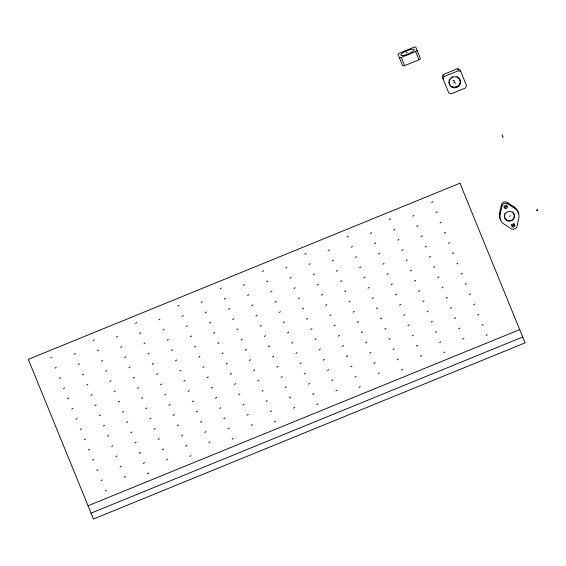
<?xml version="1.0" encoding="UTF-8"?>
<svg xmlns="http://www.w3.org/2000/svg" width="566" height="566" viewBox="0 0 566 566"><rect width="100%" height="100%" fill="white"/><g stroke="black" fill="none" stroke-linecap="round" stroke-linejoin="round"><path stroke-width="0.85" d="M500.868 220.096A9.601 9.311 -22.2 0 1 499.559 213.085L501.349 204.906A3.884 3.771 -22.2 0 1 507.327 202.465L514.331 207.057A9.601 9.311 -22.2 0 1 518.428 213.891M514.331 207.057L514.918 208.486A9.601 9.311 -22.2 0 1 518.831 218.066L517.041 226.251A3.884 3.771 -22.2 0 1 511.056 228.692L504.051 224.101A9.601 9.311 -22.2 0 1 500.139 214.521L501.936 206.335L501.349 204.906M443.249 74.549L442.223 76.884L448.76 92.888L451.123 93.843L465.507 87.971L466.533 85.636L459.995 69.625L457.639 68.677L443.249 74.549L444.084 76.594L443.058 78.929M537.53 209.979L536.844 210.326M537.594 210.276L536.908 210.566M399.363 57.732L401.216 57.449L415.607 51.577L417.135 50.473M418.96 59.791L420.481 58.687L415.713 46.992L413.852 47.275L399.462 53.147L397.94 54.251L402.709 65.939L404.57 65.663L418.96 59.791L415.607 51.577M537.36 210.113L537.7 210.375L536.809 210.432M406.268 52.879L407.414 52.058M444.084 76.594L458.474 70.722L460.837 71.677M452.694 80.754L453.96 80.238L454.463 81.469M453.529 82.799L454.795 82.282L455.297 83.513M50.905 357.896L52.051 357.075M93.22 340.626L94.366 339.805M135.543 323.356L136.689 322.535M177.858 306.086L179.005 305.265M220.181 288.816L221.32 287.995M262.497 271.546L263.643 270.725M304.812 254.275L305.958 253.455M347.135 237.013L348.274 236.185M389.45 219.742L390.597 218.915M431.766 202.472L432.912 201.645M74.153 354.38L75.299 353.559M116.469 337.11L117.615 336.289M158.791 319.84L159.937 319.019M201.107 302.569L202.253 301.749M243.43 285.299L244.569 284.479M285.745 268.029L286.891 267.209M328.061 250.766L329.207 249.939M370.383 233.496L371.522 232.668M412.699 216.226L413.845 215.398M55.086 368.133L56.225 367.313M97.402 350.863L98.548 350.043M139.717 333.593L140.863 332.773M182.04 316.323L183.179 315.503M224.355 299.053L225.501 298.232M266.678 281.783L267.817 280.962M308.994 264.513L310.14 263.692M351.309 247.25L352.455 246.422M393.632 229.98L394.771 229.152M435.947 212.71L437.094 211.882M78.334 364.617L79.473 363.797M120.65 347.347L121.796 346.526M162.966 330.077L164.112 329.256M205.288 312.807L206.427 311.986M247.604 295.537L248.75 294.716M289.919 278.267L291.065 277.446M332.242 261.004L333.388 260.176M374.558 243.734L375.704 242.906M416.88 226.464L418.019 225.636M59.26 378.371L60.406 377.55M101.583 361.101L102.722 360.28M143.898 343.831L145.045 343.01M186.214 326.561L187.36 325.74M228.537 309.291L229.676 308.47M270.852 292.021L271.998 291.2M313.168 274.758L314.314 273.93M355.49 257.488L356.637 256.66M397.806 240.217L398.952 239.39M440.129 222.947L441.268 222.12M82.509 374.855L83.655 374.034M124.824 357.585L125.97 356.764M167.147 340.315L168.293 339.494M209.462 323.045L210.609 322.224M251.785 305.774L252.924 304.954M294.101 288.511L295.247 287.684M336.416 271.241L337.562 270.414M378.739 253.971L379.878 253.144M421.054 236.701L422.201 235.873M505.714 207.057L506.987 206.533M63.442 388.609L64.581 387.788M105.757 371.338L106.903 370.518M148.073 354.068L149.219 353.248M190.395 336.798L191.541 335.978M232.711 319.528L233.857 318.708M275.034 302.265L276.173 301.437M317.349 284.995L318.495 284.167M359.665 267.725L360.811 266.897M401.987 250.455L403.126 249.627M444.303 233.185L445.449 232.357M86.69 385.092L87.829 384.272M129.006 367.822L130.152 367.001M171.321 350.552L172.467 349.731M213.644 333.282L214.783 332.461M255.959 316.012L257.106 315.191M298.275 298.749L299.421 297.921M340.598 281.479L341.744 280.651M382.913 264.209L384.059 263.381M425.236 246.939L426.375 246.111M509.485 216.297L510.758 215.773M67.616 398.846L68.762 398.025M109.938 381.576L111.078 380.755M152.254 364.306L153.4 363.485M194.57 347.036L195.716 346.215M236.892 329.766L238.031 328.945M279.208 312.503L280.354 311.675M321.523 295.233L322.67 294.405M363.846 277.963L364.992 277.135M406.162 260.693L407.308 259.865M448.484 243.422L449.623 242.595M537.452 209.788L537.502 210.375M537.304 209.922L536.929 210.616M536.809 210.446L537.594 210.106M90.864 395.33L92.01 394.509M133.18 378.06L134.326 377.239M175.502 360.79L176.649 359.969M217.818 343.52L218.964 342.699M260.141 326.257L261.28 325.429M302.456 308.986L303.602 308.159M344.772 291.716L345.918 290.889M387.094 274.446L388.234 273.619M429.41 257.176L430.556 256.348M511.19 224.702A1.599 1.549 -22.2 0 0 513.256 225.537L514.522 225.013M71.797 409.084L72.936 408.263M114.113 391.813L115.259 390.993M156.428 374.543L157.574 373.723M198.751 357.273L199.897 356.453M241.066 340.01L242.213 339.183M283.389 322.74L284.528 321.913M325.705 305.47L326.851 304.642M368.02 288.2L369.166 287.372M410.343 270.93L411.482 270.102M452.659 253.66L453.805 252.832M95.046 405.567L96.185 404.747M137.361 388.297L138.507 387.477M179.677 371.027L180.823 370.206M221.999 353.764L223.145 352.936M264.315 336.494L265.461 335.666M306.638 319.224L307.777 318.396M348.953 301.954L350.099 301.126M391.269 284.684L392.415 283.856M433.591 267.414L434.73 266.586M75.971 419.321L77.118 418.5M118.294 402.051L119.433 401.23M160.61 384.781L161.756 383.96M202.925 367.511L204.071 366.69M245.248 350.248L246.387 349.42M287.563 332.978L288.71 332.15M329.879 315.708L331.025 314.88M372.202 298.438L373.348 297.61M414.517 281.168L415.663 280.34M456.84 263.897L457.979 263.07M99.22 415.805L100.366 414.984M141.542 398.535L142.682 397.714M183.858 381.265L185.004 380.444M226.174 364.002L227.32 363.174M268.496 346.732L269.635 345.904M310.812 329.462L311.958 328.634M353.127 312.191L354.274 311.364M395.45 294.921L396.596 294.094M437.766 277.651L438.912 276.824M80.153 429.559L81.292 428.738M122.468 412.289L123.614 411.468M164.784 395.018L165.93 394.198M207.106 377.755L208.253 376.928M249.422 360.485L250.568 359.658M291.745 343.215L292.884 342.388M334.06 325.945L335.206 325.117M376.376 308.675L377.522 307.847M418.698 291.405L419.838 290.577M461.014 274.135L462.16 273.307M103.401 426.042L104.54 425.222M145.717 408.772L146.863 407.952M188.032 391.509L189.178 390.682M230.355 374.239L231.501 373.411M272.671 356.969L273.817 356.141M314.993 339.699L316.132 338.871M357.309 322.429L358.455 321.601M399.624 305.159L400.77 304.331M441.947 287.889L443.086 287.061M84.327 439.796L85.473 438.975M126.65 422.526L127.789 421.705M168.965 405.263L170.111 404.435M211.281 387.993L212.427 387.165M253.603 370.723L254.742 369.895M295.919 353.453L297.065 352.625M338.242 336.183L339.381 335.355M380.557 318.913L381.703 318.085M422.873 301.643L424.019 300.815M465.195 284.373L466.334 283.545M107.575 436.28L108.722 435.459M149.898 419.01L151.037 418.189M192.214 401.747L193.36 400.919M234.529 384.477L235.675 383.649M276.852 367.207L277.991 366.379M319.167 349.937L320.314 349.109M361.483 332.666L362.629 331.839M403.806 315.396L404.952 314.569M446.121 298.126L447.267 297.299M88.508 450.034L89.647 449.213M130.824 432.764L131.97 431.943M173.146 415.501L174.286 414.673M215.462 398.231L216.608 397.403M257.778 380.96L258.924 380.133M300.1 363.69L301.239 362.863M342.416 346.42L343.562 345.593M384.731 329.15L385.878 328.322M427.054 311.88L428.2 311.052M469.37 294.61L470.516 293.782M111.757 446.517L112.896 445.697M154.072 429.254L155.218 428.427M196.388 411.984L197.534 411.157M238.71 394.714L239.857 393.886M281.026 377.444L282.172 376.616M323.349 360.174L324.488 359.346M365.664 342.904L366.81 342.076M407.98 325.634L409.126 324.806M450.303 308.364L451.442 307.536M92.683 460.271L93.829 459.45M135.005 443.008L136.144 442.18M177.321 425.738L178.467 424.91M219.636 408.468L220.782 407.64M261.959 391.198L263.105 390.37M304.275 373.928L305.421 373.1M346.597 356.658L347.736 355.83M388.913 339.388L390.059 338.56M431.228 322.118L432.374 321.29M473.551 304.848L474.69 304.02M115.931 456.762L117.077 455.934M158.254 439.492L159.393 438.664M200.569 422.222L201.715 421.394M242.885 404.952L244.031 404.124M285.207 387.682L286.346 386.854M327.523 370.412L328.669 369.584M369.846 353.142L370.985 352.314M412.161 335.871L413.307 335.044M454.477 318.601L455.623 317.774M96.864 470.509L98.01 469.688M139.179 453.246L140.326 452.418M181.502 435.976L182.641 435.148M223.818 418.706L224.964 417.878M266.133 401.435L267.279 400.608M308.456 384.165L309.595 383.338M350.771 366.895L351.918 366.068M393.087 349.625L394.233 348.798M435.41 332.355L436.556 331.527M477.725 315.085L478.871 314.257M120.112 467L121.251 466.172M162.428 449.729L163.574 448.902M204.75 432.459L205.89 431.632M247.066 415.189L248.212 414.362M289.382 397.919L290.528 397.091M331.704 380.649L332.843 379.821M374.02 363.379L375.166 362.551M416.335 346.109L417.482 345.281M458.658 328.839L459.804 328.011M101.038 480.753L102.184 479.926M143.361 463.483L144.5 462.655M185.676 446.213L186.822 445.385M227.992 428.943L229.138 428.115M270.315 411.673L271.461 410.845M312.63 394.403L313.776 393.575M354.953 377.133L356.092 376.305M397.268 359.863L398.414 359.035M439.584 342.593L440.73 341.765M481.907 325.323L483.046 324.495M124.287 477.237L125.433 476.409M166.609 459.967L167.748 459.139M208.925 442.697L210.071 441.869M251.24 425.427L252.386 424.599M293.563 408.157L294.709 407.329M335.879 390.887L337.025 390.059M378.201 373.617L379.34 372.789M420.517 356.347L421.663 355.519M462.832 339.076L463.978 338.249M105.219 490.991L106.366 490.163M147.535 473.721L148.681 472.893M189.858 456.451L190.997 455.623M232.173 439.181L233.319 438.353M274.489 421.911L275.635 421.083M316.811 404.64L317.95 403.813M359.127 387.37L360.273 386.543M401.45 370.1L402.589 369.273M443.765 352.83L444.911 352.002M486.081 335.56L487.227 334.732M88.041 505.756L519.694 329.61M91.062 513.15L522.708 336.996M507.327 202.465L507.914 203.894L514.918 208.486M502.056 134.772L502.558 136.003M502.672 136.307L503.174 137.538M457.639 68.677L458.474 70.722M499.559 213.085L500.139 214.521M401.216 57.449L404.57 65.663M501.936 206.335A3.884 3.771 -22.2 0 1 507.914 203.894M506.612 205.019A1.599 1.549 -22.2 0 1 504.143 206.866M514.154 223.492A1.599 1.549 -22.2 0 1 513.256 225.537M512.428 211.981A5.03 4.882 -22.2 0 1 511.162 220.4A5.03 4.882 -22.2 0 1 504.363 215.271M504.723 214.033A5.03 4.882 -22.2 0 1 505.396 212.922M458.12 77.337A5.717 5.547 -22.2 0 1 457.024 86.754A5.717 5.547 -22.2 0 1 448.902 81.801M449.114 80.358A5.717 5.547 -22.2 0 1 449.369 79.665M450.126 78.405A5.717 5.547 -22.2 0 1 450.628 77.853M451.824 76.962A5.717 5.547 -22.2 0 1 452.496 76.636M456.847 76.615A5.717 5.547 -22.2 0 1 457.512 76.934M460.208 83.768A7.316 7.096 -22.2 0 1 451.965 87.129M459.946 183.207L28.3 359.36L93.454 519.008L525.099 342.855L459.946 183.207M403.947 55.341A7.316 1.769 -22.2 0 0 414.333 49.836A7.316 1.769 -22.2 0 0 404.329 51.909A7.316 1.769 -22.2 0 0 403.947 55.341M507.497 220.832A5.03 4.882 -22.2 0 0 514.459 215.625A5.03 4.882 -22.2 0 0 506.499 212.42A5.03 4.882 -22.2 0 0 507.497 220.832M513.022 227.079A1.599 1.549 -22.2 0 0 514.735 224.928A1.599 1.549 -22.2 0 0 512.004 224.589A1.599 1.549 -22.2 0 0 513.022 227.079M505.48 208.599A1.599 1.549 -22.2 0 0 507.2 206.449A1.599 1.549 -22.2 0 0 504.469 206.116A1.599 1.549 -22.2 0 0 505.48 208.599M453.967 87.808A5.717 5.547 -22.2 0 0 460.087 80.124A5.717 5.547 -22.2 0 0 450.338 78.915A5.717 5.547 -22.2 0 0 453.967 87.808"/></g></svg>
